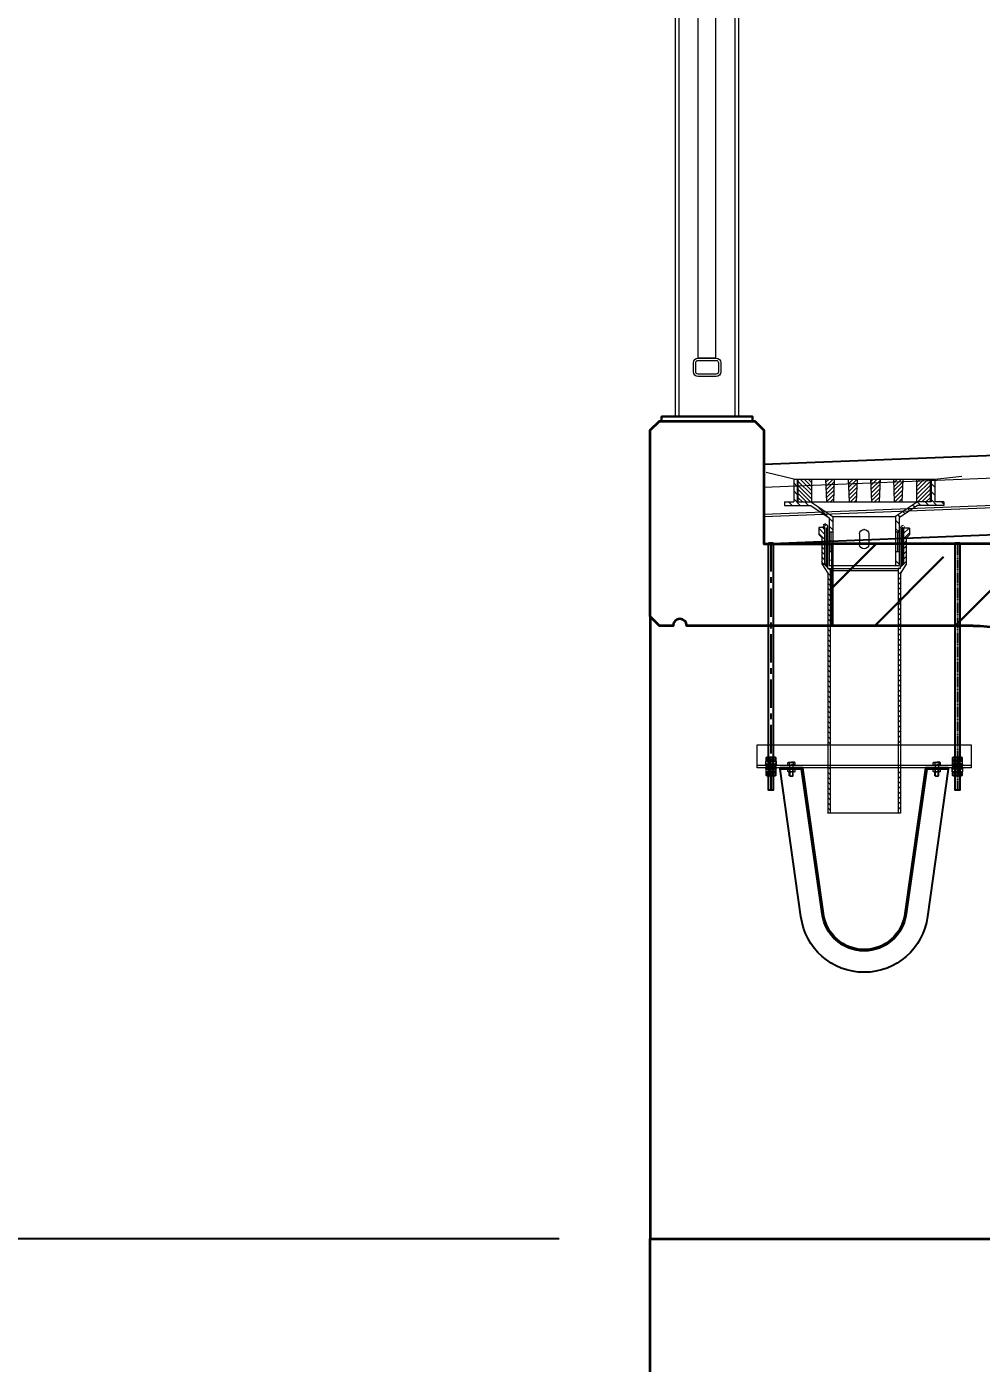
# Model space of a CAD drawing. Header units: millimetres. Extents: x 263685 to 14136308, y -2404013 to 2433772.
# Drawn here: x 7225840 to 7227938, y -53334 to -50395 of the extents above; entities that cross this region are included whole.
import ezdxf
from ezdxf import colors
from ezdxf.entities.mleader import LeaderData, LeaderLine
from ezdxf.math import Vec2, Vec3

# ---------------------------------------------------------------- set-up
doc = ezdxf.new("R2010")
doc.units = ezdxf.units.MM
doc.set_wipeout_variables(frame=1)
for name, pattern in [('HIDDEN', [9.525, 6.35, -3.175]), ('осевая', [2, 1.25, -0.25, 0.25, -0.25]), ('Штриховая', [3, 2, -1])]:
    doc.linetypes.add(name, pattern=pattern)
for name, color, linetype, lineweight in [('1-Бетон', 106, 'Continuous', 35), ('1-Металл', 4, 'Continuous', 30), ('1-Тонкая', 5, 'Continuous', 20), ('Б-Перила', 3, 'Continuous', 20), ('ИС_Med', 7, 'Continuous', 35), ('ИС_Выноска', 3, 'Continuous', 18), ('ИС_Невид', 4, 'Штриховая', 18), ('ИС_Ось', 3, 'осевая', 18), ('ИС_Размер', 3, 'Continuous', 18), ('ИС_Тон', 3, 'Continuous', 18), ('ИС_Тонкая', 3, 'Continuous', 18), ('ИС_Штр', 3, 'Continuous', 9), ('ПП_сплошная', 7, 'Continuous', 30)]:
    doc.layers.add(name, color=color, linetype=linetype, lineweight=lineweight)
doc.layers.add('Красный поперечник', color=1, linetype='Continuous')
doc.layers.add('ограждение', color=7, linetype='Continuous')
doc.styles.add('0', font='isocpeur.ttf', dxfattribs={"width": 0.8, "oblique": 15})
doc.dimstyles.new('М200', dxfattribs={"dimscale": 200, "dimtxt": 2.5, "dimasz": 2, "dimexe": 1, "dimexo": 1, "dimgap": 0.8, "dimtad": 1, "dimdec": 0, "dimzin": 0, "dimdsep": 46, "dimtxsty": '0', "dimblk": 'OBLIQUE', "dimcen": 0.09, "dimdle": 1, "dimclrd": 256, "dimclre": 256, "dimclrt": 256, "dimadec": 4, "dimazin": 0, "dimtfac": 1, "dimtdec": 0, "dimtmove": 1, "dimatfit": 2, "dimfxl": 1, "dimtolj": 1, "dimtzin": 0, "dimlwd": -1, "dimarcsym": 0})
pattern_1 = [(45, (886.094, -4203.091), (8.838835, -8.838835), [])]

# ---------------------------------------------------------------- blocks, each defined once
blk = doc.blocks.new('*X20')
at = {"color": 0}
for p, q in [((310, 570.0651), (280, 600.0651)), ((310, 561.084844), (280, 591.084844)), ((310, 579.045356), (284.045356, 605)), ((310, 588.025612), (293.025612, 605)), ((310, 597.005868), (302.005868, 605)), ((307.104588, 555), (280, 582.104588)), ((298.124332, 555), (280, 573.124332)), ((289.144075, 555), (280, 564.144075)), ((280.163819, 555), (280, 555.163819))]:
    blk.add_line(p, q, dxfattribs=at)
blk = doc.blocks.new('A$C1A332784')
at = {"layer": 'ИС_Штр'}
h = blk.add_hatch(dxfattribs=at)
h.set_pattern_fill('ANSI31', color=256, scale=100, angle=90, style=0)
h.set_pattern_definition(pattern_1)
h.paths.add_polyline_path([(-69, -200.4), (-77, -200.4), (-77, -187.9), (-69, -187.9)])
h.paths.add_polyline_path([(-69, -126.4), (-77, -126.4), (-77, -95.4), (-117, -68.4), (-175, -68.4), (-175, -60.4), (-155, -60.4), (-155, -10.4), (-147, -10.4), (-147, -60.4), (-117, -60.4), (-69, -92.4)])
h = blk.add_hatch(dxfattribs=at)
h.set_pattern_fill('ANSI31', color=256, scale=50, angle=90, style=0)
h.set_pattern_definition([(135, (-1871.349, -4043.091), (-4.419417, -4.419417), [])])
h.paths.add_polyline_path([(85, -10.4), (65, -10.4), (67, -60.4), (83, -60.4)])
h.paths.add_polyline_path([(35, -10.4), (15, -10.4), (17, -60.4), (33, -60.4)])
h.paths.add_polyline_path([(-15, -10.4), (-35, -10.4), (-33, -60.4), (-17, -60.4)])
h.paths.add_polyline_path([(-65, -10.4), (-85, -10.4), (-83, -60.4), (-67, -60.4)])
h = blk.add_hatch(dxfattribs=at)
h.set_pattern_fill('ANSI31', color=256, scale=100, angle=90, style=0)
h.set_pattern_definition(pattern_1)
h.paths.add_polyline_path([(77, -200.4), (69, -200.4), (69, -187.9), (77, -187.9)])
h.paths.add_polyline_path([(77, -126.4), (69, -126.4), (69, -92.4), (117, -60.4), (147, -60.4), (147, -10.4), (155, -10.4), (155, -60.4), (175, -60.4), (175, -68.4), (117, -68.4), (77, -95.4)])
h = blk.add_hatch(dxfattribs=at)
h.set_pattern_fill('ANSI31', color=256, scale=2.5, style=0)
h.set_pattern_definition([(45, (-544.1, -1211.934), (-5.61266, 5.61266), [])])
h.paths.add_polyline_path([(80, -645), (75, -645), (75, -744.9), (80, -744.9)])
h.paths.add_polyline_path([(75, -595), (80, -595), (80, -216.9), (93, -196.9), (93, -139), (100, -132), (100, -117), (87, -117), (87, -196.4), (80, -201.4), (80, -206.9), (75, -206.9)])
h = blk.add_hatch(dxfattribs=at)
h.set_pattern_fill('ANSI31', color=256, scale=2.5, angle=90, style=0)
h.set_pattern_definition([(135, (-544.1, -1211.934), (-5.61266, -5.61266), [])])
h.paths.add_polyline_path([(-75, -645), (-80, -645), (-80, -744.9), (-75, -744.9)])
h.paths.add_polyline_path([(-80, -595), (-75, -595), (-75, -206.9), (-80, -206.9), (-80, -201.9), (-87, -196.9), (-86.4, -118), (-99.4, -118), (-99.4, -133), (-92.4, -140), (-92.4, -197.8), (-80, -216.9)])
for p, q in [((155, -10.4), (215.7, 4.3)), ((-155, -10.4), (-214.4, -4.3, 0)), ((-155, -10.4), (-155, -60.4)), ((155, -10.4), (-155, -10.4)), ((-147, -10.4), (-147, -60.4)), ((-145, -10.4), (-145, -60.4)), ((-115, -10.4), (-115, -60.4)), ((-85, -10.4), (-83, -60.4)), ((-67, -60.4), (-65, -10.4)), ((-35, -10.4), (-33, -60.4)), ((-17, -60.4), (-15, -10.4)), ((17, -60.4), (15, -10.4)), ((35, -10.4), (33, -60.4)), ((67, -60.4), (65, -10.4)), ((85, -10.4), (83, -60.4)), ((115, -60.4), (115, -10.4)), ((145, -60.4), (145, -10.4)), ((147, -10.4), (147, -60.4)), ((155, -10.4), (155, -60.4)), ((-175, -60.4), (-175, -68.4)), ((-175, -60.4), (-155, -60.4)), ((-175, -68.4), (-117, -68.4)), ((-147, -60.4), (-117, -60.4)), ((147, -60.4), (-117, -60.4)), ((-117, -60.4), (-69, -92.4)), ((-117, -68.4), (-77, -95.4)), ((117, -60.4), (69, -92.4)), ((117, -68.4), (77, -95.4)), ((175, -68.4), (117, -68.4)), ((175, -60.4), (155, -60.4)), ((175, -60.4), (175, -68.4)), ((-77, -95.4), (-77, -200.4)), ((-69, -92.4), (-69, -200.4)), ((69, -92.4), (-69, -92.4)), ((69, -92.4), (69, -200.4)), ((77, -95.4), (77, -200.4)), ((87, -117), (87, -196.4)), ((87, -117), (100, -117)), ((100, -117), (100, -132)), ((-99.4, -118), (-99.4, -133)), ((-99.4, -118), (-86.4, -118)), ((-99.4, -133), (-92.4, -140)), ((-92.4, -140), (-92.4, -197.8)), ((-86.4, -118), (-86.4, -197.3)), ((-69, -126.4), (-77, -126.4)), ((-10, -130.9), (-10, -153.9)), ((10, -130.9), (10, -153.9)), ((77, -126.4), (69, -126.4)), ((100, -132), (93, -139)), ((93, -138.6), (93, -196.9)), ((-69, -169.4), (-77, -169.4)), ((77, -169.4), (69, -169.4)), ((-92.4, -197.8), (-80, -216.9)), ((-80, -201.9), (-87, -196.9)), ((-80, -206.9), (-80, -201.9)), ((80, -201.4), (87, -196.4)), ((93, -196.9), (80, -216.9)), ((80, -206.9), (80, -201.4)), ((-80, -206.9), (-75, -206.9)), ((-80, -216.9), (-80, -595)), ((-75, -206.9), (-75, -595)), ((75, -211.4), (-75, -211.4)), ((75, -206.9), (75, -595)), ((80, -206.9), (75, -206.9)), ((80, -216.9), (80, -595)), ((-80, -644.9), (-80, -744.9)), ((-75, -644.9), (-75, -744.9)), ((75, -645), (75, -744.9)), ((80, -644.9), (80, -744.9)), ((-80, -744.9, 0), (80, -744.9, 0))]:
    blk.add_line(p, q)
at = {"linetype": 'Continuous'}
blk.add_line((77, -200.4), (-77, -200.4), dxfattribs=at)
for centre, start, end in [((0, -130.9), 0, 180), ((0, -153.9), 180, 0)]:
    blk.add_arc(centre, 10, start, end)
blk.add_point((0, -120.9))
at = {"layer": 'ИС_Невид', "ltscale": 0.1}
for p, q in [((-83.4, -117.3), (-83.4, -199.4)), ((83.9, -116.7), (83.9, -198.6)), ((-80, -594.9), (-80, -645)), ((-75, -594.9), (-75, -645)), ((75, -595), (75, -645)), ((80, -594.9), (80, -645))]:
    blk.add_line(p, q, dxfattribs=at)
at = {"layer": 'ИС_Невид', "linetype": 'HIDDEN'}
for centre, start, end in [((-89.9, -121.3, 0), 358.9888, 84.087), ((90.6, -116.8), 95.913, 181.0112)]:
    blk.add_arc(centre, 6.68, start, end, dxfattribs=at)
at = {"layer": 'ИС_Тон', "linetype": 'Continuous'}
blk.add_arc((-133.8, -108.5), 40.8, 82.3582, 82.5317, dxfattribs=at)
at = {"layer": 'ИС_Штр'}
for p, q in [((-80.3, -116.6, 0), (-80.5, -201.5)), ((80.9, -113.6, 0), (80.9, -200.7)), ((-73, -126.4), (-73, -169.4)), ((73, -126.4), (73, -169.4)), ((75, -206.9), (-75, -206.9))]:
    blk.add_line(p, q, dxfattribs=at)
for centre, radius, start, end in [((-87.4, -119.2, 0), 7.56, 20.1849, 82.1113), ((88.1, -115.8, 0), 7.56, 97.8887, 163.3548), ((91.4, -117.6), 4.48, 98.3812, 172.132)]:
    blk.add_arc(centre, radius, start, end, dxfattribs=at)
at = {"layer": 'ИС_Штр', "color": 2}
blk.add_blockref('*X20', (-425, -615.4), dxfattribs=at)
at = {"layer": 'ИС_Штр', "color": 2, "xscale": -1}
blk.add_blockref('*X20', (425, -615.4), dxfattribs=at)
blk = doc.blocks.new('ы')
at = {"layer": 'ограждение'}
for p, q in [((3737.3, 22064.7), (3737.3, 22061.7)), ((3737.3, 22061.7), (3783.4, 21737.4)), ((4061.3, 21737.4), (4107.3, 22061.7)), ((4107.3, 22064.7), (4107.3, 22061.7))]:
    blk.add_line(p, q, dxfattribs=at)
for points in [[(3737.3, 22064.7), (3787.3, 22064.7), (3833, 21743.9, 0.886444), (4011.7, 21743.9), (4057.3, 22064.7), (4107.3, 22064.7)], [(3737.3, 22061.7), (3784.7, 22061.7), (3830, 21743.5, 0.886138), (4014.7, 21743.5), (4059.9, 22061.7), (4107.3, 22061.7)]]:
    blk.add_lwpolyline(points, format="xyb", dxfattribs=at)
blk.add_arc((3922.3, 21754.7), 140, 187.1293, 352.8707, dxfattribs=at)
blk = doc.blocks.new('*U2060')
at = {"layer": 'ИС_Med'}
blk.add_lwpolyline([(10.5, 2), (10.5, 0), (-10.5, 0), (-10.5, 2), (-8.5, 2), (-9.8, 2.8), (-9.8, 9.2), (-8.5, 10), (8.5, 10), (9.8, 9.2), (9.8, 2.8), (8.5, 2)], close=True, dxfattribs=at)
blk.add_wipeout([(10.5, 2), (10.5, 0), (-10.5, 0), (-10.5, 2), (-8.5, 2), (-9.8, 2.8), (-9.8, 9.2), (-8.5, 10), (8.5, 10), (9.8, 9.2), (9.8, 2.8), (8.5, 2)]).dxf.layer = 'ИС_Med'
for p, q in [((-10.5, 2), (10.5, 2)), ((-4.9, 2.8), (-4.9, 9.2)), ((4.9, 2.8), (4.9, 9.2))]:
    blk.add_line(p, q, dxfattribs=at)
for centre, radius, start, end in [((-7.4, 5.7), 4.34, 55.5615, 124.4385), ((-7.4, 6.3), 4.34, 235.5615, 304.4385), ((0, -6.2), 16.2, 72.383, 107.617), ((0, 18.2), 16.2, 252.383, 287.617), ((7.4, 5.7), 4.34, 55.5615, 124.4385), ((7.4, 6.3), 4.34, 235.5615, 304.4385)]:
    blk.add_arc(centre, radius, start, end, dxfattribs=at)
at = {"layer": 'ИС_Штр'}
blk.add_line((0, 0), (0, 10), dxfattribs=at)
blk = doc.blocks.new('*U2057')
at = {"color": 0}
blk.add_line((60.5, 8), (46.5, 8), dxfattribs=at)
at = {"layer": 'ИС_Тонкая'}
for p, q in [((0.5, 13), (2.9, 16)), ((0.5, 13), (0.5, 0)), ((0.5, -13), (0.5, 0)), ((12.5, 16), (2.9, 16)), ((12.5, 8), (2.9, 8)), ((12.5, 16), (12.5, 10)), ((12.5, 10), (12.5, 8)), ((12.5, 8), (12.5, 0)), ((12.5, -8), (12.5, 0)), ((14.5, 8), (60.5, 8)), ((24.5, 8), (24.5, -8)), ((62.5, 6), (24.5, 6)), ((62.5, 6), (60.5, 8)), ((60.5, 8), (60.5, -8)), ((62.5, 6), (62.5, -6)), ((0.5, -13), (2.9, -16)), ((2.9, -8), (12.5, -8)), ((12.5, -16), (2.9, -16)), ((12.5, -8), (12.5, -10)), ((12.5, -16), (12.5, -10)), ((60.5, -8), (14.5, -8)), ((62.5, -6), (24.5, -6)), ((62.5, -6), (60.5, -8))]:
    blk.add_line(p, q, dxfattribs=at)
for centre, radius, start, end in [((8, 12), 6.51, 142.12112, 217.87888), ((25.5, 0), 24, 160.52878, 199.47122), ((14.5, 10), 2, 180, 270), ((8, -12), 6.51, 142.12112, 217.87888), ((14.5, -10), 2, 90, 180)]:
    blk.add_arc(centre, radius, start, end, dxfattribs=at)
blk = doc.blocks.new('*U2058')
at = {"layer": 'ИС_Тонкая'}
for p, q in [((0, 13), (2.4, 16)), ((0, 13), (0, 0)), ((0, -13), (0, 0)), ((2.4, 16), (12.6, 16)), ((2.4, 8), (12.6, 8)), ((15, 13), (12.6, 16)), ((15, 13), (15, 0)), ((15, -13), (15, 0)), ((0, -13), (2.4, -16)), ((2.4, -8), (12.6, -8)), ((2.4, -16), (12.6, -16)), ((15, -13), (12.6, -16))]:
    blk.add_line(p, q, dxfattribs=at)
for centre, radius, start, end in [((7.5, 12), 6.51, 142.12112, 217.87888), ((25, 0), 24, 160.52878, 199.47122), ((7.5, 12), 6.51, 322.12112, 37.87888), ((-10, 0), 24, 340.52878, 19.47122), ((7.5, -12), 6.51, 142.12112, 217.87888), ((7.5, -12), 6.51, 322.12112, 37.87888)]:
    blk.add_arc(centre, radius, start, end, dxfattribs=at)
blk = doc.blocks.new('*U2059')
at = {"layer": 'ИС_Med'}
for p, q in [((0, 9), (4, 9)), ((0, -9), (4, -9))]:
    blk.add_line(p, q, dxfattribs=at)
at = {"layer": 'ИС_Тонкая'}
for p, q in [((0, 18.5), (0, -18.5)), ((4, 18.5), (0, 18.5)), ((4, -18.5), (4, 18.5)), ((0, -18.5), (4, -18.5))]:
    blk.add_line(p, q, dxfattribs=at)
blk = doc.blocks.new('ппк')
at = {"elevation": 0}
for points in [[(-210, -140.7), (-210, -684.2), (-200, -684.2), (-200, -140.7)], [(-210, -140.7), (-200, -140.7)], [(200, -140.7), (200, -684.2), (210, -684.2), (210, -140.7)], [(200, -140.7), (210, -140.7)]]:
    blk.add_lwpolyline(points, dxfattribs=at)
at = {"layer": 'Defpoints', "linetype": 'Штриховая'}
blk.add_line((-205, -140.7, 0), (-205, -684.2, 0), dxfattribs=at)
at = {"layer": 'Defpoints', "linetype": 'осевая', "ltscale": 50}
blk.add_line((205, -140.7, 0), (205, -684.2, 0), dxfattribs=at)
at = {"layer": 'ИС_Тон'}
blk.add_lwpolyline([(-235, -634.6), (235, -634.6), (235, -584.6), (-235, -584.6)], close=True, dxfattribs=at)
blk.add_lwpolyline([(-235, -629.6), (235, -629.6)], dxfattribs=at)
for name, p, xscale, yscale, zscale, rotation in [('*U2059', (-160, -636.6), 0.5000000000000002, 0.5000000000000002, 0.5000000000000002, 90), ('*U2057', (-160, -622.3), 0.5, 0.5, 0.5, 270), ('*U2058', (-160, -644.1), 0.5000000000000002, 0.5000000000000002, 0.5000000000000002, 90), ('*U2059', (160, -636.6), 0.5000000000000002, 0.5000000000000002, 0.5000000000000002, 90), ('*U2057', (160, -622.3), 0.5, 0.5, 0.5, 270), ('*U2058', (160, -644.1), 0.5000000000000002, 0.5000000000000002, 0.5000000000000002, 90)]:
    blk.add_blockref(name, p, dxfattribs=dict(xscale=xscale, yscale=yscale, zscale=zscale, rotation=rotation))
blk.add_blockref('A$C1A332784', (0, 10.4), dxfattribs=at)
at = {"layer": 'ограждение'}
blk.add_blockref('ы', (-3922.3, -22699.3), dxfattribs=at)
blk.add_blockref('*U2060', (-205, -629.5))
at = {"xscale": -1}
blk.add_blockref('*U2060', (205, -629.5), dxfattribs=at)
for p, q in [((-209.9, -618.8), (-209.9, -612.3)), ((-200.1, -618.8), (-200.1, -612.3)), ((200.1, -618.8), (200.1, -612.3)), ((209.9, -618.8), (209.9, -612.3))]:
    blk.add_line(p, q)
for points in [[(-196.5, -619.5), (-195.2, -618.8), (-195.2, -612.3), (-196.5, -611.5), (-213.5, -611.5), (-214.8, -612.3), (-214.8, -618.8), (-213.5, -619.5)], [(213.5, -619.5), (214.8, -618.8), (214.8, -612.3), (213.5, -611.5), (196.5, -611.5), (195.2, -612.3), (195.2, -618.8), (196.5, -619.5)]]:
    blk.add_lwpolyline(points, close=True)
for centre, radius, start, end in [((-212.4, -615.9), 4.34, 55.5615, 124.4385), ((-205, -627.7), 16.2, 72.383, 107.617), ((-197.6, -615.9), 4.34, 55.5615, 124.4385), ((197.6, -615.9), 4.34, 55.5615, 124.4385), ((205, -627.7), 16.2, 72.383, 107.617), ((212.4, -615.9), 4.34, 55.5615, 124.4385), ((-212.4, -615.2), 4.34, 235.5615, 304.4385), ((-205, -603.3), 16.2, 252.383, 287.617), ((-197.6, -615.2), 4.34, 235.5615, 304.4385), ((197.6, -615.2), 4.34, 235.5615, 304.4385), ((205, -603.3), 16.2, 252.383, 287.617), ((212.4, -615.2), 4.34, 235.5615, 304.4385)]:
    blk.add_arc(centre, radius, start, end)
at = {"xscale": -1, "rotation": 180}
blk.add_blockref('*U2060', (-205, -634.5), dxfattribs=at)
at = {"rotation": 180}
blk.add_blockref('*U2060', (205, -634.5), dxfattribs=at)
for p, q in [((-205, -621.5), (-205, -611.5)), ((205, -621.5), (205, -611.5)), ((-209.9, -651.8), (-209.9, -645.3)), ((-205, -654.5), (-205, -644.5)), ((-200.1, -651.8), (-200.1, -645.3)), ((185, -637.6), (185, -634.6)), ((200.1, -651.8, 0), (200.1, -645.3, 0)), ((205, -654.5, 0), (205, -644.5, 0)), ((209.9, -651.8, 0), (209.9, -645.3, 0))]:
    blk.add_line(p, q)
blk.add_lwpolyline([(-196.5, -652.5), (-195.2, -651.8), (-195.2, -645.3), (-196.5, -644.5), (-213.5, -644.5), (-214.8, -645.3), (-214.8, -651.8), (-213.5, -652.5)], close=True)
at = {"elevation": 0}
blk.add_lwpolyline([(213.5, -652.5), (214.8, -651.8), (214.8, -645.3), (213.5, -644.5), (196.5, -644.5), (195.2, -645.3), (195.2, -651.8), (196.5, -652.5)], close=True, dxfattribs=at)
for centre, radius, start, end in [((-212.4, -648.9), 4.34, 55.5615, 124.4385), ((-205, -660.7), 16.2, 72.383, 107.617), ((-197.6, -648.9), 4.34, 55.5615, 124.4385), ((197.6, -648.9, 0), 4.34, 55.5615, 124.4385), ((205, -660.7, 0), 16.2, 72.383, 107.617), ((212.4, -648.9, 0), 4.34, 55.5615, 124.4385), ((-212.4, -648.2), 4.34, 235.5615, 304.4385), ((-205, -636.3), 16.2, 252.383, 287.617), ((-197.6, -648.2), 4.34, 235.5615, 304.4385), ((197.6, -648.2, 0), 4.34, 235.5615, 304.4385), ((205, -636.3, 0), 16.2, 252.383, 287.617), ((212.4, -648.2, 0), 4.34, 235.5615, 304.4385)]:
    blk.add_arc(centre, radius, start, end)
blk = doc.blocks.new('ПО')
at = {"layer": '1-Металл'}
blk.add_lwpolyline([(100, 0), (100, 10), (-100, 10), (-100, 0)], close=True, dxfattribs=at)
at = {"layer": 'Б-Перила'}
for p, q in [((-30, 1070), (-30, 1090)), ((-25, 1070), (-25, 1090)), ((-20, 1100), (20, 1100)), ((-20, 1095), (20, 1095)), ((25, 1090), (25, 1070)), ((30, 1090), (30, 1070)), ((-70, 10), (-70, 1080)), ((-62, 10), (-62, 1080)), ((20, 1065), (-20, 1065)), ((20, 1060), (-20, 1060)), ((-19.4, 138.3), (-19.4, 1060)), ((19.4, 138.3), (19.4, 1060)), ((62, 1080), (62, 10)), ((70, 1080), (70, 10)), ((-30, 128.3), (-30, 108.3)), ((-25, 128.3), (-25, 108.3)), ((20, 138.3), (-20, 138.3)), ((20, 133.3), (-20, 133.3)), ((-19.4, 138.3), (19.4, 138.3)), ((25, 108.3), (25, 128.3)), ((30, 108.3), (30, 128.3)), ((-20, 103.3), (20, 103.3)), ((-20, 98.3), (20, 98.3))]:
    blk.add_line(p, q, dxfattribs=at)
for centre, radius, start, end in [((0, 1080), 70, 90, 180), ((0, 1080), 70, 360, 90), ((0, 1080), 62, 90, 180), ((0, 1080), 62, 0, 90), ((-20, 1090), 10, 90, 180), ((-20, 1090), 5, 90, 180), ((20, 1090), 10, 0, 90), ((20, 1090), 5, 0, 90), ((-20, 1070), 10, 180, 270), ((-20, 1070), 5, 180, 270), ((20, 1070), 10, 270, 0), ((20, 1070), 5, 270, 0), ((-20, 128.3), 10, 90, 180), ((-20, 128.3), 5, 90, 180), ((20, 128.3), 10, 0, 90), ((20, 128.3), 5, 0, 90), ((-20, 108.3), 10, 180, 270), ((-20, 108.3), 5, 180, 270), ((20, 108.3), 10, 270, 0), ((20, 108.3), 5, 270, 0)]:
    blk.add_arc(centre, radius, start, end, dxfattribs=at)
blk = doc.blocks.new('_OBLIQUE')
at = {"color": 0, "linetype": 'ByBlock', "lineweight": -2}
blk.add_line((0.5, 0.5), (-0.5, -0.5), dxfattribs=at)
blk = doc.blocks.new('*D1019')
at = {"layer": 'Defpoints', "color": 0, "transparency": 16777216}
for p in [(7228211, -48225.9), (7228211, -50335.8), (7228710.6, -50705.3)]:
    blk.add_point(p, dxfattribs=at)
at = {"layer": 'ИС_Размер', "lineweight": -2, "transparency": 16777216}
for p, q in [((7228211, -50135.8), (7228211, -48025.9)), ((7228710.6, -50505.3), (7228710.6, -48025.9))]:
    blk.add_line(p, q, dxfattribs=at)
at = {"layer": 'ИС_Размер', "transparency": 16777216}
blk.add_line((7228910.6, -48225.9), (7228011, -48225.9), dxfattribs=at)
at = {"layer": 'ИС_Размер', "transparency": 16777216, "xscale": 400, "yscale": 400, "zscale": 400, "rotation": 180}
blk.add_blockref('_OBLIQUE', (7228211, -48225.9), dxfattribs=at)
at = {"layer": 'ИС_Размер', "transparency": 16777216, "xscale": 400, "yscale": 400, "zscale": 400}
blk.add_blockref('_OBLIQUE', (7228710.6, -48225.9), dxfattribs=at)
at = {"layer": 'ИС_Размер', "transparency": 16777216, "insert": (7228460.8, -47815.9), "char_height": 500, "attachment_point": 5, "style": '0'}
blk.add_mtext('\\A1;500', dxfattribs=at)
blk = doc.blocks.new('Б24 многофункц')
at = {"layer": 'ПП_сплошная', "ltscale": 100, "true_color": 0x808080}
h = blk.add_hatch(dxfattribs=at)
h.set_pattern_fill('ANSI35', color=8, scale=1000, angle=90, style=0)
h.set_pattern_definition([(135, (-1338186.6, -105300.83), (-176.776695, -176.776695), []), (135, (-1338186.6, -105124.05), (-176.776695, -176.776695), [312.5, -62.5, 0, -62.5])])
h.paths.add_polyline_path([(0, 0), (-700, 0), (-700, -180), (-390, -180, -0.414214), (-90, -480), (-90, -727.2, -0.198912), (-148.6, -868.6), (-310, -1030), (-295, -1230), (0, -1230)])
h.paths.add_polyline_path([(0, 0), (0, -1230), (295, -1230), (310, -1030), (148.6, -868.6, -0.198912), (90, -727.2), (90, -480, -0.414214), (390, -180), (700, -180), (700, 0)])
at = {"layer": '1-Бетон'}
for p, q in [((-700, 0), (700, 0)), ((-700, 0), (-700, -180)), ((700, 0), (700, -180)), ((-700, -180), (-390, -180)), ((390, -180), (700, -180)), ((-90, -480), (-90, -727.2)), ((90, -480), (90, -727.2)), ((-148.6, -868.6), (-310, -1030)), ((148.6, -868.6), (310, -1030)), ((-295, -1230), (-310, -1030)), ((295, -1230), (310, -1030)), ((-295, -1230), (295, -1230))]:
    blk.add_line(p, q, dxfattribs=at)
for centre, radius, start, end in [((-390, -480), 300, 0, 90), ((390, -480), 300, 90, 180), ((-290, -727.2), 200, 315, 0), ((290, -727.2), 200, 180, 225)]:
    blk.add_arc(centre, radius, start, end, dxfattribs=at)
at = {"layer": 'ИС_Ось', "ltscale": 10}
blk.add_lwpolyline([(0, 0), (0, -1230)], dxfattribs=at)
blk = doc.blocks.new('*D1164')
at = {"layer": 'Defpoints', "color": 0, "linetype": 'Continuous', "transparency": 16777216}
for p in [(7227210.6, -53060), (7224401.6, -54060), (7227210.6, -54060)]:
    blk.add_point(p, dxfattribs=at)
at = {"layer": 'ИС_Размер', "transparency": 16777216}
for p, q in [((7223711.6, -53353), (7223711.6, -51939)), ((7224401.6, -52860), (7224401.6, -54260)), ((7224401.6, -53560), (7223711.6, -53353))]:
    blk.add_line(p, q, dxfattribs=at)
at = {"layer": 'ИС_Размер', "lineweight": -2, "transparency": 16777216}
for p, q in [((7227010.6, -53060), (7224201.6, -53060)), ((7227010.6, -54060), (7224201.6, -54060))]:
    blk.add_line(p, q, dxfattribs=at)
at = {"layer": 'ИС_Размер', "linetype": 'Continuous', "transparency": 16777216, "xscale": 400, "yscale": 400, "zscale": 400}
for p, rotation in [((7224401.6, -53060), 90), ((7224401.6, -54060), 270)]:
    blk.add_blockref('_OBLIQUE', p, dxfattribs=dict(at, rotation=rotation))
at = {"layer": 'ИС_Размер', "linetype": 'Continuous', "transparency": 16777216, "insert": (7223301.6, -52646), "char_height": 500, "attachment_point": 5, "rotation": 90, "style": '0'}
blk.add_mtext('\\A1;1000', dxfattribs=at)

msp = doc.modelspace()

# ---------------------------------------------------------------- linework, layer by layer
at = {"layer": '1-Бетон'}
msp.add_lwpolyline([(7227210.6017, -51691.9505), (7227210.6017, -53059.9505)], dxfattribs=at)
msp.add_lwpolyline([(7227210.6017, -53059.9505), (7242910.7767, -53059.9505), (7242910.7767, -54059.9505), (7227210.6017, -54059.9505)], close=True, dxfattribs=at)
at = {"layer": '1-Тонкая'}
for points in [[(7227460.6017, -51406.9505), (7229411.0042, -51328.9344), (7230161.0042, -51306.4344), (7234111.0042, -51187.9344), (7239061.0042, -51039.4344), (7240961.0042, -50982.4344), (7242061.0042, -50949.4344), (7247011.0042, -50800.9344), (7250961.0042, -50682.4344), (7254711.0042, -50569.9344), (7255461.0042, -50547.4344), (7258410.6616, -50458.9447)], [(7227460.6017, -51466.9505), (7229411.0042, -51388.9344), (7230161.0042, -51366.4344), (7234111.0042, -51247.9344), (7239061.0042, -51099.4344), (7240961.0042, -51042.4344), (7242061.0042, -51009.4344), (7247011.0042, -50860.9344), (7250961.0042, -50742.4344), (7254711.0042, -50629.9344), (7255461.0042, -50607.4344), (7258410.6616, -50518.9447)], [(7227460.6017, -51471.9505), (7229411.0042, -51393.9344), (7230161.0042, -51371.4344), (7234111.0042, -51252.9344), (7239061.0042, -51104.4344), (7240961.0042, -51047.4344), (7242061.0042, -51014.4344), (7247011.0042, -50865.9344), (7250961.0042, -50747.4344), (7254711.0042, -50634.9344), (7255461.0042, -50612.4344), (7258410.6616, -50523.9447)]]:
    msp.add_lwpolyline(points, dxfattribs=at)
at = {"layer": 'Defpoints', "color": 252, "true_color": 0x939598}
msp.add_lwpolyline([(7227460.6017, -51531.9505), (7229411.0042, -51453.9344), (7230161.0042, -51431.4344), (7234111.0042, -51312.9344), (7239061.0042, -51164.4344), (7240961.0042, -51107.4344), (7242061.0042, -51074.4344), (7247011.0042, -50925.9344), (7250961.0042, -50807.4344), (7254711.0042, -50694.9344), (7255461.0042, -50672.4344), (7258410.6616, -50583.9447)], dxfattribs=at)
at = {"layer": 'Красный поперечник'}
msp.add_lwpolyline([(7227460.6017, -51356.9505), (7229411.0042, -51278.9344), (7230161.0042, -51256.4344), (7234111.0042, -51137.9344), (7239061.0042, -50989.4344), (7240961.0042, -50932.4344), (7242061.0042, -50899.4344), (7247011.0042, -50750.9344), (7250961.0042, -50632.4344), (7254711.0042, -50519.9344), (7255461.0042, -50497.4344), (7258410.6616, -50408.9447)], dxfattribs=at)

# ---------------------------------------------------------------- block references
at = {"layer": 'ИС_Размер', "linetype": 'Continuous', "xscale": -1}
msp.add_blockref('ПО', (7227335.6017, -51261.9505), dxfattribs=at)

# ---------------------------------------------------------------- dimensions: what is measured, and where the dimension line sits
at = {"layer": 'ИС_Размер'}
dim = msp.add_linear_dim(base=(7228210.9555, -48225.9144), p1=(7228710.5996, -50705.3011), p2=(7228210.9555, -50335.8241), angle=180, dimstyle='М200', dxfattribs=at)
dim.commit()
dim.dimension.update_dxf_attribs({"geometry": '*D1019', "text_midpoint": (7228460.7775, -48225.9144), "dimtype": 160})
at = {"layer": 'ИС_Размер', "linetype": 'Continuous'}
dim = msp.add_linear_dim(base=(7224401.5972, -54059.9505), p1=(7227210.6017, -53059.9505), p2=(7227210.6017, -54059.9505), angle=90, dimstyle='М200', dxfattribs=at)
dim.commit()
dim.dimension.update_dxf_attribs({"geometry": '*D1164', "text_midpoint": (7223301.5972, -53192.9505)})

# ---------------------------------------------------------------- leaders
at = {"layer": 'ИС_Выноска', "ltscale": 0.5}
ml = msp.add_multileader_mtext('Standard', dxfattribs=at)
ml.set_content('\\A1;Асфальтобетон ЩМА-16 по ГОСТ 58406.1 на ПБВ60 по ГОСТ 52056-2003                            -50мм\\PАсфальтобетон А22 Нт по ГОСТ 58406.2-2020 на БНД 50/70 по ГОСТ 33133-2020               -60мм\\PГидроизоляция Техноэластмост Б             -5 мм\\PВыравнивающий слой                      -min 30 мм', color=256, style='0')
ml.set_leader_properties(color=256, linetype='ByLayer', lineweight=-1)
ml.build(insert=Vec2(0, 0))
ml.multileader.update_dxf_attribs({"text_left_attachment_type": 6, "text_right_attachment_type": 6, "dogleg_length": 0.36, "arrow_head_size": 450, "scale": 75})
ctx = ml.context
ctx.base_point, ctx.scale, ctx.char_height, ctx.arrow_head_size, ctx.landing_gap_size, ctx.plane_origin, ctx.plane_x_axis, ctx.plane_y_axis = Vec3(7181878.6429, -40114.7595), 75, 500, 450, 18, Vec3(7181298.5354, -11089.3136), Vec3(1, 0.000000025), Vec3(-0.000000025, 1)
ctx.left_attachment, ctx.right_attachment = 6, 6
notes = []
notes.append((ctx, [(0, (1, 1, 0), (7181806.6429, -40114.7595), (1, 0.000000025), 72, [(0, [(7181806.6429, -50597.4619)], 0, [])])]))
ctx.mtext.insert, ctx.mtext.text_direction, ctx.mtext.rotation, ctx.mtext.width, ctx.mtext.flow_direction = Vec3(7181896.6429, -39464.7595), Vec3(1, 0.000000025), 0.000000025, 14306.378366, 5
for ctx, leaders in notes:
    for number, flags, end, landing, length, lines in leaders:
        leader = LeaderData()
        leader.index, (leader.has_last_leader_line, leader.has_dogleg_vector, leader.attachment_direction) = number, flags
        leader.last_leader_point, leader.dogleg_vector, leader.dogleg_length = Vec3(end), Vec3(landing), length
        for number, points, colour, breaks in lines:
            line = LeaderLine()
            line.index, line.vertices, line.color, line.breaks = number, Vec3.list(points), colors.encode_raw_color(colour), breaks
            leader.lines.append(line)
        ctx.leaders.append(leader)

# ---------------------------------------------------------------- next in the draw order: block references
at = {"color": 5, "xscale": -1}
msp.add_blockref('ппк', (7227680.9576, -51389.5212), dxfattribs=at)

# ---------------------------------------------------------------- next in the draw order: linework, layer by layer
at = {"layer": '1-Бетон'}
msp.add_lwpolyline([(7227610.8096, -51711.9505), (7227290.8707, -51711.9505, 1), (7227260.8707, -51711.9505), (7227230.6017, -51711.9505), (7227210.6017, -51691.9505), (7227210.6017, -51281.9505), (7227230.6017, -51261.9505), (7227440.6017, -51261.9505), (7227460.6017, -51282.0777), (7227460.6017, -51531.9505), (7227611.9576, -51531.9505)], format="xyb", dxfattribs=at)

# ---------------------------------------------------------------- next in the draw order: block references
at = {"layer": 'ИС_Размер', "xscale": -1}
msp.add_blockref('Б24 многофункц', (7228310.8096, -51531.9505), dxfattribs=at)

doc.saveas('drawing.dxf')
